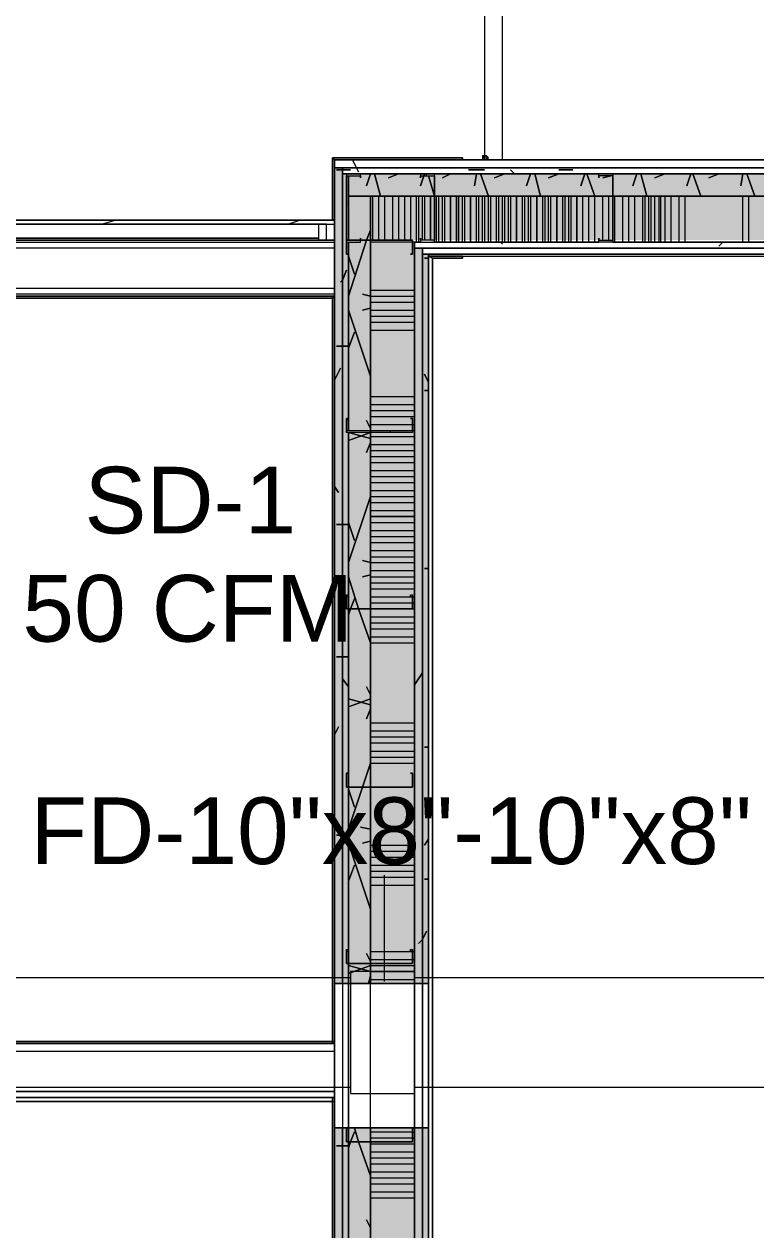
# Model space of a CAD drawing. Header units: metres. Extents: x 39 to 278, y -7 to 151.
# Drawn here: x 50.688 to 52.363, y 44.366 to 47.124 of the extents above; entities that cross this region are included whole.
import ezdxf

# ---------------------------------------------------------------- set-up
doc = ezdxf.new("R2010")
doc.units = ezdxf.units.M
doc.layers.add('HVAC - Ductos', color=5, linetype='Continuous', lineweight=50)
doc.layers.add('PDF_Geometry', color=7, linetype='Continuous', true_color=0xaaaaaa)
doc.layers.add('PDF_Solid Fills', color=7, linetype='Continuous', true_color=0xffffff)
doc.layers.add('PDF_Text', color=7, linetype='Continuous')
doc.styles.add('PDF Helvetica', font='')
doc.styles.get('PDF Helvetica').set_extended_font_data('Helvetica')

msp = doc.modelspace()

# ---------------------------------------------------------------- hatches: boundary and pattern name
at = {"layer": 'PDF_Solid Fills', "lineweight": 0, "transparency": 33554559}
h = msp.add_hatch(color=256, dxfattribs=at)
h.paths.add_polyline_path([(51.3983, 44.9297), (51.4166, 44.9297), (51.4166, 46.7951), (51.3983, 46.7951)])
h.paths.add_polyline_path([(51.4166, 44.5997), (51.3983, 44.5997), (51.3983, 42.6609), (51.4166, 42.6609)])
h = msp.add_hatch(color=256, dxfattribs=at)
h.paths.add_polyline_path([(51.3983, 44.9297), (51.4166, 44.9297), (51.4166, 46.7951), (51.3983, 46.7951)])
h.paths.add_polyline_path([(51.4166, 44.5997), (51.3983, 44.5997), (51.3983, 42.6609), (51.4166, 42.6609)])
h = msp.add_hatch(color=256, dxfattribs=at)
h.paths.add_polyline_path([(51.4167, 44.9297), (51.4304, 44.9297), (51.4304, 46.6255), (51.4258, 46.6301), (51.4304, 46.7811), (51.4304, 46.7814), (51.4167, 46.7814)])
h.paths.add_polyline_path([(51.4167, 42.6747), (51.4258, 42.6792), (51.4304, 42.8257), (51.4304, 42.8259), (51.4258, 42.8305), (51.4304, 44.5971), (51.4304, 44.5997), (51.4167, 44.5997)])
for points in [[(52.8283, 46.7814), (52.7963, 46.7768), (52.7963, 46.7814), (52.0354, 46.7814), (52.0033, 46.7768), (52.0033, 46.7814), (51.4304, 46.7814), (51.4304, 46.7309), (54.4692, 46.7309), (54.4692, 46.7814), (54.0659, 46.7814), (54.0338, 46.7768), (54.0338, 46.7814), (53.25, 46.7814), (53.2225, 46.7768), (53.2225, 46.7814)], [(52.4387, 46.7814), (52.4113, 46.7768), (52.4113, 46.7814), (52.0354, 46.7814), (52.0033, 46.7768), (52.0033, 46.7814), (51.4304, 46.7814), (51.4304, 46.7309), (54.4692, 46.7309), (54.4692, 46.7814), (54.4646, 46.7814), (54.4417, 46.7768), (54.4417, 46.7814), (53.25, 46.7814), (53.2225, 46.7768), (53.2225, 46.7814)], [(54.3683, 46.6301), (54.3683, 46.7309), (51.4808, 46.7309), (51.4808, 46.6301), (54.2263, 46.6301), (54.3179, 46.6255), (54.3179, 46.6301)], [(54.3683, 46.6301), (54.3683, 46.7309), (51.4808, 46.7309), (51.4808, 46.6301), (53.7496, 46.6301), (54.0338, 46.6255), (54.0338, 46.6301)]]:
    msp.add_hatch(color=256, dxfattribs=at).paths.add_polyline_path(points)
h = msp.add_hatch(color=256, dxfattribs=at)
h.paths.add_polyline_path([(51.6275, 46.7768), (51.6275, 46.7814), (51.6092, 46.7814)])
h.paths.add_polyline_path([(51.6275, 46.6255), (51.6275, 46.6301), (51.6092, 46.6301)])
h = msp.add_hatch(color=256, dxfattribs=at)
h.paths.add_polyline_path([(52.0033, 46.7814), (52.0354, 46.7768), (52.0354, 46.7814)])
h.paths.add_polyline_path([(52.0354, 46.6301), (52.0033, 46.6301), (52.0354, 46.6255)])
h = msp.add_hatch(color=256, dxfattribs=at)
h.paths.add_polyline_path([(51.4167, 44.9297), (51.4304, 44.9297), (51.4304, 46.6255), (51.4258, 46.6301), (51.4304, 46.7766), (51.4304, 46.7768), (51.4167, 46.7768)])
h.paths.add_polyline_path([(51.4167, 42.6747), (51.4258, 42.6792), (51.4304, 42.8257), (51.4304, 42.8259), (51.4258, 42.8305), (51.4304, 44.5971), (51.4304, 44.5997), (51.4167, 44.5997), (51.4167, 42.6747)])
h = msp.add_hatch(color=256, dxfattribs=at)
h.paths.add_polyline_path([(51.4304, 46.1947), (51.4808, 46.1947), (51.4808, 46.7309), (51.4304, 46.7309)])
h.paths.add_polyline_path([(51.4304, 44.1643), (51.4808, 44.1643), (51.4808, 44.5997), (51.4304, 44.5997)])
h.paths.add_polyline_path([(51.4304, 42.8305), (51.4808, 42.8305), (51.4808, 44.1597), (51.4304, 44.1597)])
h.paths.add_polyline_path([(51.4808, 42.8259), (51.4304, 42.8259), (51.4304, 42.7251), (51.4808, 42.7251)])
h.paths.add_polyline_path([(51.4304, 44.9297), (51.4808, 44.9297), (51.4808, 46.1901), (51.4304, 46.1901)])
h = msp.add_hatch(color=256, dxfattribs=at)
h.paths.add_polyline_path([(51.4304, 46.1947), (51.4808, 46.1947), (51.4808, 46.7309), (51.4304, 46.7309)])
h.paths.add_polyline_path([(51.4304, 44.1643), (51.4808, 44.1643), (51.4808, 44.5997), (51.4304, 44.5997)])
h.paths.add_polyline_path([(51.4304, 42.8305), (51.4808, 42.8305), (51.4808, 44.1597), (51.4304, 44.1597)])
h.paths.add_polyline_path([(51.4808, 42.8259), (51.4304, 42.8259), (51.4304, 42.7251), (51.4808, 42.7251)])
h.paths.add_polyline_path([(51.4304, 44.9297), (51.4808, 44.9297), (51.4808, 46.1901), (51.4304, 46.1901)])
h = msp.add_hatch(color=256, dxfattribs=at)
h.paths.add_polyline_path([(51.5817, 44.9297), (51.5817, 46.6255), (51.4808, 46.6255), (51.4808, 44.9297)])
h.paths.add_polyline_path([(51.4808, 42.8305), (51.5771, 42.8305), (51.5816, 42.8259), (51.5817, 42.8259), (51.5817, 44.5997), (51.4808, 44.5997)])
h = msp.add_hatch(color=256, dxfattribs=at)
h.paths.add_polyline_path([(51.5817, 44.9297), (51.5817, 46.6255), (51.4808, 46.6255), (51.4808, 44.9297)])
h.paths.add_polyline_path([(51.5817, 44.5997), (51.4808, 44.5997), (51.4808, 42.8305), (51.5817, 42.8305)])
h = msp.add_hatch(color=256, dxfattribs=at)
h.paths.add_polyline_path([(51.5817, 46.5981), (51.6, 46.5981), (51.6, 46.6118), (51.5817, 46.6118)])
h.paths.add_polyline_path([(51.5817, 42.8443), (51.6, 42.8443), (51.6, 44.5997), (51.5817, 44.5997)])
h.paths.add_polyline_path([(51.5817, 44.9297), (51.6, 44.9297), (51.6, 46.5935), (51.5817, 46.5935)])
h = msp.add_hatch(color=256, dxfattribs=at)
h.paths.add_polyline_path([(51.5817, 44.9297), (51.6, 44.9297), (51.6, 46.6118), (51.5817, 46.6118)])
h.paths.add_polyline_path([(51.5817, 42.8443), (51.6, 42.8443), (51.6, 44.5997), (51.5817, 44.5997)])
h = msp.add_hatch(color=256, dxfattribs=at)
h.paths.add_polyline_path([(51.6137, 44.9297), (51.6137, 46.5981), (51.6, 46.5981), (51.6, 44.9297)])
h.paths.add_polyline_path([(51.6137, 44.5997), (51.6, 44.5997), (51.6, 42.858), (51.6137, 42.858)])
h = msp.add_hatch(color=256, dxfattribs=at)
h.paths.add_polyline_path([(51.6137, 44.9297), (51.6137, 46.5935), (51.6, 46.5935), (51.6, 44.9297)])
h.paths.add_polyline_path([(51.6137, 42.858), (51.6137, 44.5997), (51.6, 44.5997), (51.6, 42.858)])

# ---------------------------------------------------------------- linework, layer by layer
at = {"layer": 'HVAC - Ductos', "lineweight": 0}
msp.add_lwpolyline([(51.5129, 44.9343), (51.5129, 45.1772)], dxfattribs=at)
for points in [[(51.435, 44.6913), (49.3449, 44.6913), (49.3449, 44.9435), (51.435, 44.9435)], [(51.435, 44.9572), (51.435, 44.6776), (51.5817, 44.6776), (51.5817, 44.9572)], [(51.5817, 44.9435), (53.0667, 44.9435), (53.0667, 44.6913), (51.5817, 44.6913)]]:
    msp.add_lwpolyline(points, close=True, dxfattribs=at)
at = {"layer": 'PDF_Geometry', "lineweight": 0}
for points in [[(51.7467, 46.8135), (52.6496, 46.8135), (52.6313, 46.9922), (52.5809, 47.1618), (52.4983, 47.3177), (52.4617, 47.3635)], [(51.7421, 47.1481), (51.7421, 46.8135), (51.7833, 46.8135), (51.7833, 47.1481)], [(54.5059, 42.858), (54.5059, 42.6609), (54.5059, 42.6426), (51.3983, 42.6426), (54.5013, 42.6426), (54.5013, 42.6609), (54.5013, 42.858), (54.5013, 46.5935), (54.5013, 46.7951), (54.5013, 46.8135), (51.3983, 46.8135), (51.6917, 46.8135), (51.6917, 46.818), (51.3937, 46.818), (51.3937, 46.6759), (51.3937, 46.818), (51.3983, 46.8135), (51.3983, 46.7951)], [(54.5105, 46.6759), (54.5105, 46.818), (52.7, 46.818), (52.7, 46.8135), (51.6917, 46.8135), (51.3983, 46.8135), (51.3937, 46.818), (51.6917, 46.818), (51.6917, 46.8135)], [(51.3983, 46.5935), (51.3983, 46.7951), (51.3983, 46.8135), (51.3983, 46.7951), (51.3983, 46.5935), (51.3983, 44.9297), (51.4167, 44.9297), (51.4304, 44.9297), (51.4304, 44.5997), (51.4304, 44.5676), (51.4304, 44.1643), (51.4304, 44.5676), (51.4304, 44.5997), (51.4808, 44.5997), (51.4808, 44.5676), (51.4808, 44.1643), (51.5817, 44.1643)], [(51.3983, 46.8135), (51.3983, 46.8135)], [(51.3983, 46.8135), (51.3983, 44.9297), (51.3983, 46.8135)], [(54.5013, 46.8135), (51.3983, 46.8135), (54.5013, 46.8135)], [(51.7375, 46.818), (51.7375, 46.818)], [(51.7375, 46.818), (51.7375, 46.818)], [(51.7375, 46.818), (51.7375, 46.818)], [(51.7375, 46.818), (51.7375, 46.818)], [(51.7375, 46.818), (51.7375, 46.818)], [(51.7375, 46.818), (51.7375, 46.818)], [(51.7375, 46.818), (51.7375, 46.818)], [(51.7375, 46.818), (51.7375, 46.818)], [(51.7375, 46.818), (51.7375, 46.818)], [(51.7375, 46.818), (51.7375, 46.818)], [(51.7375, 46.818), (51.7375, 46.818)], [(51.7375, 46.818), (51.7375, 46.818)], [(51.7375, 46.818), (51.7375, 46.818)], [(51.7375, 46.818), (51.7375, 46.818)], [(51.7375, 46.818), (51.7375, 46.818)], [(51.7375, 46.818), (51.7375, 46.818)], [(51.7375, 46.818), (51.7375, 46.818)], [(51.7375, 46.818), (51.7375, 46.818)], [(51.7375, 46.818), (51.7375, 46.818)], [(51.7421, 46.8226), (51.7421, 46.8226)], [(51.7421, 46.8226), (51.7421, 46.8226)], [(51.7421, 46.8226), (51.7421, 46.8226)], [(51.7421, 46.8226), (51.7421, 46.8226)], [(51.7421, 46.8135), (51.7467, 46.8135), (51.7467, 46.818), (51.7467, 46.8226), (51.7421, 46.8226)], [(51.7421, 46.8226), (51.7467, 46.8226), (51.7467, 46.818), (51.7467, 46.8135), (51.7421, 46.8135)], [(51.7421, 46.8226), (51.7421, 46.8226)], [(51.7421, 46.8226), (51.7467, 46.8226), (51.7467, 46.818), (51.7467, 46.8135), (51.7421, 46.8135)], [(51.7421, 46.8226), (51.7421, 46.8226)], [(51.7421, 46.8226), (51.7467, 46.8226), (51.7467, 46.818), (51.7467, 46.8135), (51.7421, 46.8135)], [(51.7421, 46.8226), (51.7421, 46.8226)], [(51.7421, 46.8226), (51.7467, 46.8226), (51.7467, 46.818), (51.7467, 46.8135), (51.7421, 46.8135)], [(51.7421, 46.8226), (51.7421, 46.8226)], [(51.7421, 46.8135), (51.7467, 46.8135), (51.7467, 46.818), (51.7467, 46.8226), (51.7421, 46.8226)], [(51.7421, 46.8226), (51.7467, 46.8226), (51.7467, 46.818), (51.7467, 46.8135), (51.7421, 46.8135)], [(51.7421, 46.8226), (51.7421, 46.8226)], [(51.7421, 46.8226), (51.7467, 46.8226), (51.7467, 46.818), (51.7467, 46.8135), (51.7421, 46.8135)], [(51.7421, 46.8226), (51.7421, 46.8226)], [(51.7421, 46.8226), (51.7467, 46.8226), (51.7467, 46.818), (51.7467, 46.8135), (51.7421, 46.8135)], [(51.7421, 46.8226), (51.7421, 46.8226)], [(51.7421, 46.8226), (51.7467, 46.8226), (51.7467, 46.818), (51.7467, 46.8135), (51.7421, 46.8135)], [(51.7421, 46.8226), (51.7421, 46.8226)], [(51.7421, 46.8135), (51.7467, 46.8135), (51.7467, 46.818), (51.7467, 46.8226), (51.7421, 46.8226)], [(51.7421, 46.8226), (51.7467, 46.8226), (51.7467, 46.818), (51.7467, 46.8135), (51.7421, 46.8135)], [(51.7421, 46.8226), (51.7421, 46.8226)], [(51.7421, 46.8226), (51.7467, 46.8226), (51.7467, 46.818), (51.7467, 46.8135), (51.7421, 46.8135)], [(51.7421, 46.8226), (51.7421, 46.8226)], [(51.7421, 46.8226), (51.7467, 46.8226), (51.7467, 46.818), (51.7467, 46.8135), (51.7421, 46.8135)], [(51.7421, 46.8226), (51.7421, 46.8226)], [(51.7421, 46.8226), (51.7467, 46.8226), (51.7467, 46.818), (51.7467, 46.8135), (51.7421, 46.8135)], [(51.7421, 46.8226), (51.7421, 46.8226)], [(51.4167, 44.5997), (51.4167, 42.858), (51.4167, 42.6747), (51.4167, 42.6609), (54.4875, 42.6609), (54.4875, 42.6747), (54.4875, 42.858), (54.4875, 46.5935), (54.4875, 46.7814), (54.4875, 46.7951), (51.4167, 46.7951), (51.4167, 46.7814), (51.4167, 46.5935), (51.4167, 44.9297), (51.4167, 44.5997), (51.3983, 44.5997), (51.6137, 44.5997), (51.6137, 44.9297), (51.6137, 44.5997)], [(51.3983, 46.7951), (51.3983, 46.7951)], [(51.4304, 46.7814), (54.4738, 46.7814), (51.4304, 46.7814), (51.4167, 46.7814), (51.4167, 44.9297), (51.4167, 44.5997), (51.4304, 44.5997)], [(54.3042, 46.6118), (51.6, 46.6118), (51.6, 46.5981), (51.6, 46.5935), (51.6, 44.9297), (51.5817, 44.9297), (51.5817, 44.5997), (51.4808, 44.5997), (51.4304, 44.5997), (51.4304, 44.9297), (51.4304, 44.9755), (51.4304, 45.3789), (51.4304, 45.7868), (51.4304, 46.1901), (51.4304, 45.7868), (51.4304, 45.3789), (51.4304, 44.9755), (51.4304, 44.9297), (51.4808, 44.9297), (51.4808, 44.9755), (51.4808, 45.3789), (51.4808, 45.7868), (51.4808, 46.1901), (51.4808, 46.6301), (51.4808, 46.7309), (51.4304, 46.7309), (51.4304, 46.6301), (51.4304, 46.7309), (51.4304, 46.7768), (51.4304, 46.6301)], [(51.4304, 46.7768), (51.4304, 46.7309), (51.6275, 46.7309), (52.0354, 46.7309), (52.4433, 46.7309)], [(52.0033, 46.7722), (52.0033, 46.7722)], [(52.0354, 46.7768), (52.0354, 46.7768)], [(52.4433, 46.7309), (52.0354, 46.7309), (51.6275, 46.7309), (51.4808, 46.7309), (51.4808, 46.6301), (51.4808, 46.7309), (51.6275, 46.7309), (52.0354, 46.7309), (52.4433, 46.7309)], [(51.4854, 46.7309), (51.4854, 46.6301)], [(51.4992, 46.7309), (51.4992, 46.6301)], [(51.5129, 46.7309), (51.5129, 46.6301)], [(51.5313, 46.7309), (51.5313, 46.6301)], [(51.545, 46.7309), (51.545, 46.6301)], [(51.5587, 46.7309), (51.5587, 46.6301)], [(51.5725, 46.7309), (51.5725, 46.6301)], [(51.5863, 46.6255), (51.5863, 46.7309)], [(51.5908, 46.7309), (51.5908, 46.6255)], [(51.6, 46.6301), (51.6, 46.7309)], [(51.6046, 46.7309), (51.6046, 46.6301)], [(51.6321, 46.6255), (51.6321, 46.7309)], [(51.6367, 46.7309), (51.6367, 46.6255)], [(51.6458, 46.6255), (51.6458, 46.7309)], [(51.6504, 46.7309), (51.6504, 46.6255)], [(51.6779, 46.6255), (51.6779, 46.7309)], [(51.6917, 46.6255), (51.6917, 46.7309)], [(51.6963, 46.7309), (51.6963, 46.6255)], [(51.7237, 46.6255), (51.7237, 46.7309)], [(51.7283, 46.7309), (51.7283, 46.6255)], [(51.7375, 46.6255), (51.7375, 46.7309)], [(51.7421, 46.7309), (51.7421, 46.6255)], [(51.7513, 46.6255), (51.7513, 46.7309)], [(51.7558, 46.7309), (51.7558, 46.6255)], [(51.7696, 46.6255), (51.7696, 46.7309)], [(51.7742, 46.7309), (51.7742, 46.6255)], [(51.7833, 46.6255), (51.7833, 46.7309)], [(51.7879, 46.7309), (51.7879, 46.6255)], [(51.7971, 46.6255), (51.7971, 46.7309)], [(51.8017, 46.7309), (51.8017, 46.6255)], [(51.8291, 46.6255), (51.8291, 46.7309)], [(51.8337, 46.7309), (51.8337, 46.6255)], [(51.8429, 46.6255), (51.8429, 46.7309)], [(51.8475, 46.7309), (51.8475, 46.6255)], [(51.8613, 46.6255), (51.8613, 46.7309)], [(51.875, 46.6255), (51.875, 46.7309)], [(51.8796, 46.7309), (51.8796, 46.6255)], [(51.8887, 46.6255), (51.8887, 46.7309)], [(51.8933, 46.7309), (51.8933, 46.6255)], [(51.9209, 46.6255), (51.9209, 46.7309)], [(51.9254, 46.7309), (51.9254, 46.6255)], [(51.9346, 46.6255), (51.9346, 46.7309)], [(51.9391, 46.7309), (51.9391, 46.6255)], [(51.9667, 46.6255), (51.9667, 46.7309)], [(51.9804, 46.6255), (51.9804, 46.7309)], [(51.9941, 46.6255), (51.9941, 46.7309)], [(52.0125, 46.6301), (52.0125, 46.7309)], [(52.0263, 46.6301), (52.0263, 46.7309)], [(52.0354, 46.6255), (52.4113, 46.6255), (52.0354, 46.6255), (52.4113, 46.6255), (52.4113, 46.7309)], [(52.04, 46.6255), (52.04, 46.7309)], [(52.0583, 46.6255), (52.0583, 46.7309)], [(52.0721, 46.6255), (52.0721, 46.7309)], [(52.0859, 46.6255), (52.0859, 46.7309)], [(52.1041, 46.6255), (52.1041, 46.7309)], [(52.1087, 46.7309), (52.1087, 46.6255)], [(52.1179, 46.6255), (52.1179, 46.7309)], [(52.1225, 46.7309), (52.1225, 46.6255)], [(52.1317, 46.6255), (52.1317, 46.7309)], [(52.1409, 46.7309), (52.1409, 46.6255)], [(52.1454, 46.6255), (52.1454, 46.7309)], [(52.1546, 46.7309), (52.1546, 46.6255)], [(52.1683, 46.7309), (52.1683, 46.6255)], [(52.1867, 46.7309), (52.1867, 46.6255)], [(52.2004, 46.7309), (52.2004, 46.6255)], [(52.3333, 46.6255), (52.3333, 46.7309)], [(52.3471, 46.6255), (52.3471, 46.7309)], [(50.2158, 46.6668), (50.2158, 46.6759), (51.3983, 46.6759), (50.2158, 46.6759), (50.2158, 46.6668), (51.3983, 46.6668), (51.3983, 46.6759)], [(50.8987, 46.6759), (50.8667, 46.6668)], [(51.3204, 46.6759), (51.2929, 46.6668)], [(51.3983, 44.6822), (49.3449, 44.6822), (51.3983, 44.6822), (51.3983, 44.7739), (49.3449, 44.7739), (49.3449, 44.7922), (51.3983, 44.7922), (51.3983, 44.6684), (49.3449, 44.6684), (49.3449, 42.9543), (50.2112, 42.9543), (50.2112, 42.8305), (49.2212, 42.8305), (49.2212, 42.9543), (49.2212, 46.6301), (49.3449, 46.6301), (50.2158, 46.6301), (50.2158, 46.6668), (50.2342, 46.6668), (50.2342, 46.6301)], [(51.38, 46.6668), (51.3617, 46.6668), (51.3617, 46.6301), (50.2525, 46.6301), (50.2525, 46.6668), (50.2342, 46.6668), (50.2342, 46.6301), (50.2158, 46.6301), (50.2158, 46.6255), (51.3983, 46.6255)], [(51.3617, 46.6668), (50.2525, 46.6668)], [(51.3983, 46.5018), (50.2158, 46.5018), (50.2158, 46.5063), (50.2158, 46.5018), (51.3983, 46.5018), (51.3983, 46.6301), (50.2158, 46.6301), (50.2158, 46.6347), (50.2158, 46.6301), (51.3983, 46.6301)], [(51.3617, 46.6301), (50.2525, 46.6301)], [(51.4304, 46.1947), (51.4304, 46.6255)], [(54.3179, 42.8259), (51.5817, 42.8259), (51.5817, 42.8443), (51.5817, 42.858), (51.5817, 44.5997), (51.4808, 44.5997), (51.4808, 44.5676), (51.4808, 44.1643), (51.4808, 44.5676), (51.4808, 44.5997), (51.4808, 44.9297), (51.5817, 44.9297), (51.5817, 46.5935), (51.5817, 46.6118), (51.5817, 46.6255), (51.5954, 46.6255), (51.4808, 46.6255), (51.4808, 46.5935), (51.4808, 46.1901), (51.4808, 45.7868), (51.4808, 45.3789), (51.4808, 44.9755), (51.4808, 44.9297)], [(51.5954, 46.6255), (51.5817, 46.6255), (51.5817, 46.6118), (54.3179, 46.6118)], [(52.0033, 46.6255), (51.6275, 46.6255)], [(52.0033, 46.6347), (52.0033, 46.6347)], [(52.0354, 46.6301), (52.0354, 46.6301)], [(54.2859, 46.5935), (54.2859, 46.5981), (51.6137, 46.5981), (51.6137, 46.5935), (51.6137, 44.9297), (51.3983, 44.9297), (51.3983, 44.5997), (51.3983, 42.858), (51.3983, 42.6609), (51.3983, 42.6426), (51.3983, 42.6884), (51.3983, 42.6426), (51.3937, 42.638), (54.5105, 42.638), (54.5105, 42.7801)], [(51.4304, 46.5981), (51.4304, 46.5981)], [(51.5725, 46.5981), (51.5725, 46.5981)], [(51.6917, 46.5935), (51.6137, 46.5935), (51.6137, 42.858), (51.6137, 44.5997), (51.6, 44.5997), (51.6, 44.9297), (51.6, 44.5997), (51.6, 42.858), (51.6, 42.8443), (54.3042, 42.8443)], [(51.3983, 46.5063), (50.2158, 46.5063), (50.2158, 46.5201), (51.3983, 46.5201), (51.3983, 46.5063), (50.2158, 46.5063), (49.3449, 46.5063), (49.3449, 44.7922), (51.3983, 44.7922), (51.3983, 44.7739), (49.3449, 44.7739), (49.3449, 44.6822), (49.3449, 44.6684), (51.3983, 44.6684), (51.3983, 44.6822)], [(51.4808, 46.5155), (51.5817, 46.5155)], [(51.4808, 46.5018), (51.5817, 46.5018)], [(51.4808, 46.4881), (51.5817, 46.4881)], [(51.4808, 46.4697), (51.5817, 46.4697)], [(51.4808, 46.4559), (51.5817, 46.4559)], [(51.4808, 46.4422), (51.5817, 46.4422)], [(51.4808, 46.4239), (51.5817, 46.4239)], [(51.4808, 46.2726), (51.5817, 46.2726)], [(51.4808, 46.2543), (51.5817, 46.2543)], [(51.4808, 46.2405), (51.5817, 46.2405)], [(51.4304, 46.2222), (51.4304, 46.2222)], [(51.4808, 46.2268), (51.5817, 46.2268)], [(51.4808, 46.2085), (51.5771, 46.2085), (51.5817, 46.2085)], [(51.5725, 46.2222), (51.5725, 46.2222)], [(51.4167, 44.9297), (51.4304, 44.9297), (51.4304, 44.9755), (51.4304, 45.3789), (51.4304, 45.7868), (51.4304, 46.1901)], [(51.4258, 46.1947), (51.4258, 46.1947)], [(51.4808, 46.1947), (51.5771, 46.1947), (51.5817, 46.1947)], [(51.4808, 46.1809), (51.5817, 46.1809)], [(51.5771, 46.1947), (51.5771, 46.1947)], [(51.4808, 46.1626), (51.5817, 46.1626)], [(51.4808, 46.1489), (51.5817, 46.1489)], [(51.4808, 46.1351), (51.5817, 46.1351)], [(51.4808, 46.1213), (51.5817, 46.1213)], [(51.4808, 46.1031), (51.5817, 46.1031)], [(51.4808, 46.0893), (51.5817, 46.0893)], [(51.4808, 46.0755), (51.5817, 46.0755)], [(51.4808, 46.0572), (51.5817, 46.0572)], [(51.4808, 46.0435), (51.5817, 46.0435)], [(51.4808, 46.0297), (51.5817, 46.0297)], [(51.4808, 46.0113), (51.5817, 46.0113)], [(51.4808, 45.9839), (51.5817, 45.9839)], [(51.4808, 45.9655), (51.5817, 45.9655)], [(51.4808, 45.9518), (51.5817, 45.9518)], [(51.4808, 45.9381), (51.5817, 45.9381)], [(51.4808, 45.9197), (51.5817, 45.9197)], [(51.4808, 45.9059), (51.5817, 45.9059)], [(51.4808, 45.8922), (51.5817, 45.8922)], [(51.4808, 45.8739), (51.5817, 45.8739)], [(51.4808, 45.8601), (51.5817, 45.8601)], [(51.4808, 45.8463), (51.5817, 45.8463)], [(51.4808, 45.8326), (51.5817, 45.8326)], [(51.4808, 45.8143), (51.5771, 45.8143), (51.5817, 45.8143)], [(51.4258, 45.7868), (51.4258, 45.7868)], [(51.4258, 45.7868), (51.4258, 45.7868)], [(51.4808, 45.8005), (51.5771, 45.8005), (51.5817, 45.8005)], [(51.5771, 45.7868), (51.5817, 45.7868)], [(51.5771, 45.7868), (51.5771, 45.7868)], [(51.5771, 45.7868), (51.5771, 45.7868)], [(51.4808, 45.7685), (51.5817, 45.7685)], [(51.4808, 45.7547), (51.5817, 45.7547)], [(51.4808, 45.7409), (51.5817, 45.7409)], [(51.4808, 45.7226), (51.5817, 45.7226)], [(51.4808, 45.7089), (51.5817, 45.7089)], [(51.4808, 45.5255), (51.5817, 45.5255)], [(51.4808, 45.5072), (51.5817, 45.5072)], [(51.4808, 45.4935), (51.5817, 45.4935)], [(51.4808, 45.4797), (51.5817, 45.4797)], [(51.4808, 45.4613), (51.5817, 45.4613)], [(51.4808, 45.4476), (51.5817, 45.4476)], [(51.4808, 45.4339), (51.5817, 45.4339)], [(51.4304, 45.4109), (51.4304, 45.4109)], [(51.5725, 45.4109), (51.5725, 45.4109)], [(51.4808, 45.2459), (51.5817, 45.2459)], [(51.4808, 45.2322), (51.5817, 45.2322)], [(51.4808, 45.2185), (51.5817, 45.2185)], [(51.4808, 45.2001), (51.5817, 45.2001)], [(51.4808, 45.1863), (51.5817, 45.1863)], [(51.4808, 45.1726), (51.5817, 45.1726)], [(51.4808, 45.1543), (51.5817, 45.1543)], [(51.4808, 45.003), (51.5771, 45.003), (51.5817, 45.003)], [(51.4258, 44.9755), (51.4258, 44.9755)], [(51.4258, 44.9755), (51.4258, 44.9755)], [(51.4808, 44.9847), (51.5771, 44.9847), (51.5817, 44.9847)], [(51.4808, 44.9709), (51.5817, 44.9709)], [(51.5771, 44.9755), (51.5771, 44.9755)], [(51.5771, 44.9755), (51.5771, 44.9755)], [(51.4808, 44.9572), (51.5817, 44.9572)], [(51.4808, 44.9389), (51.5817, 44.9389)], [(51.3983, 44.9297), (51.3983, 44.5997)], [(51.4808, 44.5997), (51.4808, 44.9297), (51.4304, 44.9297)], [(52.4433, 42.7251), (52.8467, 42.7251), (53.2546, 42.7251), (53.6579, 42.7251), (54.0659, 42.7251), (54.3683, 42.7251), (54.3683, 42.8259), (51.5771, 42.8259), (51.5817, 42.8259), (51.5817, 44.5997), (51.5817, 44.9297)], [(51.6137, 44.9297), (51.6, 44.9297)], [(51.3983, 44.7922), (49.3449, 44.7922), (51.3983, 44.7922)], [(49.3449, 44.6684), (51.3983, 44.6684), (49.3449, 44.6684)], [(51.4304, 42.6747), (54.4738, 42.6747), (54.4738, 42.6792), (54.4738, 42.6747), (51.4304, 42.6747), (51.4167, 42.6747), (51.4167, 44.5997), (51.4304, 44.5997), (51.4304, 44.5676), (51.4304, 44.1643)], [(51.4304, 44.5997), (51.4304, 44.5997)], [(51.4808, 44.5905), (51.5771, 44.5905), (51.5817, 44.5905)], [(51.4808, 44.5768), (51.5771, 44.5768), (51.5817, 44.5768)], [(51.5725, 44.5997), (51.5725, 44.5997)], [(51.6, 44.5997), (51.5817, 44.5997)], [(51.6137, 42.858), (51.6137, 44.5997), (51.6137, 42.858)], [(51.4258, 44.5676), (51.4258, 44.5676)], [(51.4258, 44.5676), (51.4258, 44.5676)], [(51.4808, 44.563), (51.5817, 44.563)], [(51.5771, 44.5676), (51.5771, 44.5676)], [(51.5771, 44.5676), (51.5771, 44.5676)], [(51.4808, 44.5447), (51.5817, 44.5447)], [(51.4808, 44.5309), (51.5817, 44.5309)], [(51.4808, 44.5171), (51.5817, 44.5171)], [(51.4808, 44.4989), (51.5817, 44.4989)], [(51.4808, 44.4851), (51.5817, 44.4851)], [(51.4808, 44.4713), (51.5817, 44.4713)], [(51.4808, 44.453), (51.5817, 44.453)], [(51.4808, 44.4393), (51.5817, 44.4393)]]:
    msp.add_lwpolyline(points, dxfattribs=at)
for points in [[(51.3983, 42.6426), (54.5013, 42.6426), (54.5059, 42.6426), (54.5059, 42.858), (54.5059, 46.5935), (54.5059, 46.8135), (54.5013, 46.8135), (51.3983, 46.8135), (51.3983, 46.5935), (51.3983, 44.9297), (51.6137, 44.9297), (51.6137, 46.5935), (54.2859, 46.5935), (54.2859, 42.858), (51.6137, 42.858), (51.6137, 44.5997), (51.3983, 44.5997), (51.3983, 42.858)], [(51.3983, 46.8135), (51.3983, 46.7951), (54.5013, 46.7951), (54.5013, 46.8135)], [(51.7421, 46.8135), (51.7467, 46.8135), (51.7467, 46.818), (51.7467, 46.8226), (51.7421, 46.8226), (51.7375, 46.818), (51.7421, 46.818), (51.7421, 46.8135), (51.7467, 46.8135), (51.7513, 46.818), (51.7467, 46.8226), (51.7421, 46.8226), (51.7375, 46.8226), (51.7375, 46.818), (51.7375, 46.8135)], [(51.7421, 46.8135), (51.7467, 46.8135), (51.7513, 46.818), (51.7467, 46.8226), (51.7421, 46.8226), (51.7375, 46.8226), (51.7375, 46.818), (51.7375, 46.8135)], [(51.7467, 46.8135), (51.7513, 46.818), (51.7467, 46.8226), (51.7421, 46.8226), (51.7375, 46.8226), (51.7375, 46.818), (51.7375, 46.8135), (51.7421, 46.8135)], [(51.7467, 46.8135), (51.7513, 46.818), (51.7467, 46.8226), (51.7421, 46.8226), (51.7375, 46.8226), (51.7375, 46.818), (51.7375, 46.8135), (51.7421, 46.8135)], [(51.7421, 46.8135), (51.7467, 46.8135), (51.7513, 46.818), (51.7467, 46.8226), (51.7421, 46.8226), (51.7375, 46.8226), (51.7375, 46.818), (51.7375, 46.8135)], [(51.7421, 46.8135), (51.7467, 46.8135), (51.7513, 46.818), (51.7467, 46.8226), (51.7421, 46.8226), (51.7375, 46.8226), (51.7375, 46.818), (51.7375, 46.8135)], [(51.7467, 46.8135), (51.7513, 46.818), (51.7467, 46.8226), (51.7421, 46.8226), (51.7375, 46.8226), (51.7375, 46.818), (51.7375, 46.8135), (51.7421, 46.8135)], [(51.7467, 46.8135), (51.7513, 46.818), (51.7467, 46.8226), (51.7421, 46.8226), (51.7375, 46.8226), (51.7375, 46.818), (51.7375, 46.8135), (51.7421, 46.8135)], [(51.7421, 46.8135), (51.7467, 46.8135), (51.7513, 46.818), (51.7467, 46.8226), (51.7421, 46.8226), (51.7375, 46.8226), (51.7375, 46.818), (51.7375, 46.8135)], [(51.7421, 46.8135), (51.7467, 46.8135), (51.7513, 46.818), (51.7467, 46.8226), (51.7421, 46.8226), (51.7375, 46.8226), (51.7375, 46.818), (51.7375, 46.8135)], [(51.7467, 46.8135), (51.7513, 46.818), (51.7467, 46.8226), (51.7421, 46.8226), (51.7375, 46.8226), (51.7375, 46.818), (51.7375, 46.8135), (51.7421, 46.8135)], [(51.7467, 46.8135), (51.7513, 46.818), (51.7467, 46.8226), (51.7421, 46.8226), (51.7375, 46.8226), (51.7375, 46.818), (51.7375, 46.8135), (51.7421, 46.8135)], [(51.7421, 46.8135), (51.7467, 46.8135), (51.7513, 46.818), (51.7467, 46.8226), (51.7421, 46.8226), (51.7375, 46.8226), (51.7375, 46.818), (51.7375, 46.8135)], [(51.7421, 46.8135), (51.7467, 46.8135), (51.7513, 46.818), (51.7467, 46.8226), (51.7421, 46.8226), (51.7375, 46.8226), (51.7375, 46.818), (51.7375, 46.8135)], [(51.7467, 46.8135), (51.7513, 46.818), (51.7467, 46.8226), (51.7421, 46.8226), (51.7375, 46.8226), (51.7375, 46.818), (51.7375, 46.8135), (51.7421, 46.8135)], [(51.7467, 46.8135), (51.7513, 46.818), (51.7467, 46.8226), (51.7421, 46.8226), (51.7375, 46.8226), (51.7375, 46.818), (51.7375, 46.8135), (51.7421, 46.8135)], [(51.7421, 46.8135), (51.7467, 46.8135), (51.7467, 46.818), (51.7467, 46.8226), (51.7421, 46.8226), (51.7467, 46.8226), (51.7467, 46.818), (51.7467, 46.8135)], [(51.7421, 46.8135), (51.7467, 46.8135), (51.7467, 46.818), (51.7467, 46.8226), (51.7421, 46.8226), (51.7467, 46.8226), (51.7467, 46.818), (51.7467, 46.8135)], [(51.3983, 44.9297), (51.4167, 44.9297), (51.4167, 46.7951), (51.3983, 46.7951)], [(51.4167, 46.7951), (51.4167, 46.7814), (54.4875, 46.7814), (54.4875, 46.7951)], [(51.4579, 46.7814), (51.4258, 46.7814), (51.4258, 46.7768), (51.4258, 46.6301), (51.4258, 46.6255), (51.4579, 46.6255), (51.4579, 46.6347), (51.4579, 46.6301), (51.4258, 46.6301), (51.4258, 46.7768), (51.4579, 46.7768), (51.4579, 46.7722)], [(51.5954, 46.6255), (51.6275, 46.6255), (51.6275, 46.6301), (51.6275, 46.7768), (51.6275, 46.7814), (51.5954, 46.7814), (51.5954, 46.7722), (51.5954, 46.7768), (51.6275, 46.7768), (51.6275, 46.6301), (51.5954, 46.6301), (51.5954, 46.6347)], [(52.0354, 46.7814), (52.0354, 46.7768), (52.0354, 46.6301), (52.0354, 46.6255), (52.0033, 46.6255), (52.0033, 46.6347), (52.0033, 46.6301), (52.0354, 46.6301), (52.0354, 46.7768), (52.0033, 46.7768), (52.0033, 46.7722), (52.0033, 46.7814)], [(51.6183, 46.7309), (51.6183, 46.6301)], [(51.6641, 46.7309), (51.6641, 46.6255)], [(51.6825, 46.6255), (51.6825, 46.7309)], [(51.71, 46.7309), (51.71, 46.6255)], [(51.8154, 46.7309), (51.8154, 46.6255)], [(51.8613, 46.7309), (51.8613, 46.6255)], [(51.9071, 46.7309), (51.9071, 46.6255)], [(51.9529, 46.7309), (51.9529, 46.6255)], [(51.3983, 46.6668), (51.3983, 46.6301), (51.38, 46.6301), (51.38, 46.6668)], [(50.2158, 46.6118), (50.2158, 46.5201), (51.3983, 46.5201), (51.3983, 46.6118), (50.2158, 46.6118), (50.2158, 46.6255), (51.3983, 46.6255), (51.3983, 46.6118)], [(51.3617, 46.6347), (50.2525, 46.6347)], [(51.4258, 46.6255), (51.4258, 46.6301), (51.5771, 46.6301), (51.5771, 46.6255), (51.5771, 46.5981), (51.5725, 46.5981), (51.5771, 46.5981), (51.5771, 46.6255), (51.5771, 46.6301), (51.4258, 46.6301), (51.4258, 46.6255), (51.4258, 46.5981)], [(51.4304, 46.1947), (51.4304, 46.5935), (51.4304, 46.6255)], [(51.4808, 44.9297), (51.5817, 44.9297), (51.5817, 46.6255), (51.4808, 46.6255), (51.4808, 46.1901), (51.4808, 45.7868), (51.4808, 45.3789), (51.4808, 44.9755)], [(52.0033, 46.6255), (51.6275, 46.6255)], [(51.4304, 46.5981), (51.4258, 46.5981)], [(51.5817, 44.9297), (51.6, 44.9297), (51.6, 46.6118), (51.5817, 46.6118)], [(51.6, 46.6118), (51.6, 46.5981), (54.3042, 46.5981), (54.3042, 46.6118)], [(51.6, 44.9297), (51.6137, 44.9297), (51.6137, 46.5981), (51.6, 46.5981)], [(51.6137, 46.5935), (54.2859, 46.5935), (54.2859, 46.5981), (51.6137, 46.5981)], [(51.6137, 44.5997), (51.6137, 44.9297), (51.6137, 46.5935), (51.6137, 44.9297)], [(54.2813, 46.5889), (54.2813, 42.8671), (51.6229, 42.8671), (51.6137, 42.858), (51.6137, 46.5935), (51.6229, 46.5889), (51.6917, 46.5889), (51.6917, 46.5935), (51.6917, 46.5889), (51.6229, 46.5889), (51.6137, 46.5935), (51.6917, 46.5935), (52.7, 46.5935), (52.7, 46.5889), (52.7, 46.5935), (54.2859, 46.5935), (54.2813, 46.5889), (52.7, 46.5889)], [(51.6137, 42.858), (51.6229, 42.8671), (51.6229, 46.5889), (51.6229, 42.8671), (54.2813, 42.8671), (54.2859, 42.858), (51.6137, 42.858), (54.2859, 42.858)], [(50.2067, 46.4972), (50.2067, 46.5063), (50.2067, 46.4972), (51.3983, 46.4972)], [(50.2158, 46.5018), (51.3983, 46.5018)], [(51.3937, 44.7922), (51.3937, 46.5018)], [(51.3983, 46.4697), (51.3983, 44.8243)], [(51.5771, 46.1947), (51.5771, 46.1901), (51.4258, 46.1901), (51.4258, 46.1947), (51.4258, 46.2222), (51.4304, 46.2222), (51.4258, 46.2222), (51.4258, 46.1947), (51.5771, 46.1947), (51.5771, 46.2222)], [(51.5725, 46.2222), (51.5771, 46.2222)], [(51.5817, 45.9976), (51.4808, 45.9976)], [(51.5771, 45.7868), (51.4258, 45.7868), (51.4258, 45.8189), (51.4304, 45.8189), (51.4304, 45.8143), (51.4258, 45.8143), (51.4258, 45.7868), (51.5771, 45.7868), (51.5771, 45.8143), (51.5725, 45.8143), (51.5725, 45.8189), (51.5771, 45.8189)], [(51.5771, 45.3835), (51.5771, 45.3789), (51.4258, 45.3789), (51.4258, 45.3835), (51.4258, 45.4109), (51.4304, 45.4109), (51.4258, 45.4109), (51.4258, 45.3835), (51.4258, 45.3789), (51.5771, 45.3789), (51.5771, 45.3835), (51.5771, 45.4109)], [(51.5725, 45.4109), (51.5771, 45.4109)], [(51.5771, 44.9755), (51.4258, 44.9755), (51.4258, 45.0076), (51.4304, 45.0076), (51.4304, 45.003), (51.4258, 45.003), (51.4258, 44.9755), (51.5771, 44.9755), (51.5771, 45.003), (51.5725, 45.003), (51.5725, 45.0076), (51.5771, 45.0076)], [(51.3983, 44.9297), (51.3983, 44.5997), (51.3983, 42.6426), (51.3983, 44.5997)], [(49.3404, 44.7967), (51.3983, 44.7967)], [(51.3983, 44.7922), (49.3449, 44.7922)], [(49.3449, 44.6684), (51.3983, 44.6684)], [(49.3449, 44.6593), (51.3983, 44.6593), (51.3983, 43.0184), (51.3983, 44.6593)], [(51.3937, 42.9543), (51.3937, 44.6684)], [(51.4167, 44.5997), (51.3983, 44.5997), (51.3983, 42.6609), (51.4167, 42.6609)], [(51.5771, 44.5676), (51.4258, 44.5676), (51.4258, 44.5997), (51.4304, 44.5997), (51.4258, 44.5997), (51.4258, 44.5676), (51.5771, 44.5676), (51.5771, 44.5997)], [(51.5725, 44.5997), (51.5771, 44.5997)], [(51.6, 44.5997), (51.5817, 44.5997), (51.5817, 42.8443), (51.6, 42.8443)], [(51.6137, 44.5997), (51.6, 44.5997), (51.6, 42.858), (51.6137, 42.858)]]:
    msp.add_lwpolyline(points, close=True, dxfattribs=at)
at = {"layer": 'PDF_Geometry', "color": 254, "lineweight": 0, "true_color": 0xeaeaea}
for points in [[(51.4487, 46.7951), (51.4533, 46.7859), (51.4487, 46.7951), (51.4395, 46.8135)], [(51.435, 46.7905), (51.4167, 46.7905), (51.4029, 46.7905), (51.4167, 46.7905)], [(51.7421, 46.7905), (51.7054, 46.7905)], [(51.8017, 46.7905), (51.8108, 46.7814)], [(51.9437, 46.7905), (51.9117, 46.7905)], [(51.7788, 46.6255), (51.7833, 46.6209)], [(52.2783, 46.6163), (52.2875, 46.6255)], [(51.6137, 46.5889), (51.6046, 46.5889)], [(51.4167, 46.5385), (51.4258, 46.5613), (51.4167, 46.5385), (51.4121, 46.5339)], [(51.4304, 46.3872), (51.4167, 46.3872), (51.4029, 46.3872), (51.4167, 46.3872)], [(51.3983, 46.3093), (51.4121, 46.3368)], [(51.6046, 46.3231), (51.6137, 46.3047)], [(51.6137, 46.2863), (51.6046, 46.2863)], [(51.4258, 46.2222), (51.4304, 46.2176)], [(51.3983, 46.0663), (51.4075, 46.0526)], [(51.4304, 45.9793), (51.4167, 45.9793), (51.4029, 45.9793), (51.4167, 45.9793)], [(51.6137, 45.8785), (51.6046, 45.8785)], [(51.4167, 45.8372), (51.4213, 45.8281), (51.4167, 45.8372), (51.4029, 45.8555)], [(51.4304, 45.6768), (51.4167, 45.6768), (51.4029, 45.6768), (51.4167, 45.6768)], [(51.4167, 45.6263), (51.4304, 45.608)], [(51.5817, 45.6126), (51.6, 45.6401)], [(51.3983, 45.498), (51.4075, 45.5163)], [(51.6137, 45.4705), (51.6046, 45.4705)], [(51.4304, 45.2689), (51.4167, 45.2689), (51.4029, 45.2689), (51.4167, 45.2689)], [(51.6046, 45.2459), (51.6137, 45.2597)], [(51.6137, 45.168), (51.6046, 45.168)], [(51.5908, 45.0213), (51.6, 45.0305), (51.6092, 45.0489), (51.6, 45.0305)], [(51.4304, 44.5584), (51.4167, 44.5584), (51.4029, 44.5584), (51.4167, 44.5584)]]:
    msp.add_lwpolyline(points, close=True, dxfattribs=at)
at = {"layer": 'PDF_Geometry', "color": 254, "lineweight": 0, "true_color": 0xdddddd}
for points in [[(51.4808, 46.7814), (51.4717, 46.7539)], [(51.49, 46.7814), (51.5038, 46.7309)], [(51.545, 46.7814), (51.5221, 46.7722)], [(51.6046, 46.7814), (51.5954, 46.7539)], [(51.6641, 46.7814), (51.6458, 46.7722)], [(51.7237, 46.7814), (51.7191, 46.7539)], [(51.7329, 46.7814), (51.7513, 46.7309)], [(51.7879, 46.7814), (51.765, 46.7722)], [(51.8475, 46.7814), (51.8383, 46.7539)], [(51.8567, 46.7814), (51.8704, 46.7309)], [(51.9117, 46.7814), (51.8887, 46.7722)], [(51.9713, 46.7814), (51.9621, 46.7539)], [(51.9759, 46.7814), (51.9941, 46.7309)], [(52.0904, 46.7814), (52.0813, 46.7539)], [(52.0996, 46.7814), (52.1133, 46.7309)], [(52.1546, 46.7814), (52.1317, 46.7722)], [(52.2141, 46.7814), (52.205, 46.7539)], [(52.2187, 46.7814), (52.2371, 46.7309)], [(52.2783, 46.7814), (52.2554, 46.7722)], [(52.3333, 46.7814), (52.3288, 46.7539)], [(52.3425, 46.7814), (52.3609, 46.7309)], [(51.6137, 46.7768), (51.6275, 46.7309)], [(52.0309, 46.7768), (52.0125, 46.7722)], [(51.4808, 46.6531), (51.4717, 46.6301), (51.4304, 46.5018), (51.4717, 46.6301)], [(51.4304, 46.5935), (51.4441, 46.5522)], [(51.4625, 46.5063), (51.4808, 46.5018)], [(51.4304, 46.4697), (51.4808, 46.3185)], [(51.4808, 46.4743), (51.4625, 46.4697)], [(51.4441, 46.4193), (51.4304, 46.3826)], [(51.4717, 46.2176), (51.4808, 46.1993)], [(51.4304, 46.1901), (51.4808, 46.1763)], [(51.4808, 46.1901), (51.4304, 46.1718)], [(51.4808, 46.1672), (51.4717, 46.1443)], [(51.4808, 46.0435), (51.4304, 45.8922)], [(51.4304, 45.9839), (51.4441, 45.9426)], [(51.4625, 45.8968), (51.4808, 45.8922)], [(51.4304, 45.8601), (51.4533, 45.7868), (51.4808, 45.7089), (51.4533, 45.7868)], [(51.4808, 45.8647), (51.4625, 45.8601)], [(51.4441, 45.8097), (51.435, 45.7868), (51.4304, 45.7731), (51.435, 45.7868)], [(51.4717, 45.608), (51.4808, 45.5897)], [(51.4304, 45.5805), (51.4808, 45.5667)], [(51.4808, 45.5805), (51.4304, 45.5622)], [(51.4808, 45.5576), (51.4717, 45.5347)], [(51.4808, 45.4339), (51.4625, 45.3789), (51.4304, 45.2826), (51.4625, 45.3789)], [(51.4304, 45.3743), (51.4441, 45.333)], [(51.4579, 45.2872), (51.4808, 45.2826)], [(51.4304, 45.2505), (51.4808, 45.0993)], [(51.4808, 45.2551), (51.4625, 45.2505)], [(51.4441, 45.2001), (51.4304, 45.1635)], [(51.4717, 44.9985), (51.4808, 44.9801)], [(51.4304, 44.9709), (51.4808, 44.9572)], [(51.4808, 44.9709), (51.4304, 44.9526)], [(51.4808, 44.948), (51.4763, 44.9297)], [(51.4441, 44.5905), (51.435, 44.5676), (51.4304, 44.5539), (51.435, 44.5676)], [(51.4441, 44.5997), (51.4533, 44.5676), (51.4808, 44.4897), (51.4533, 44.5676)], [(51.4717, 44.3889), (51.4808, 44.3705)]]:
    msp.add_lwpolyline(points, close=True, dxfattribs=at)
at = {"layer": 'PDF_Geometry', "color": 254, "lineweight": 0, "true_color": 0xd2d2d2}
for points in [[(51.6092, 46.7768), (51.6092, 46.7814)], [(52.0354, 46.7035), (52.0354, 46.7035)], [(51.6275, 46.6759), (51.6275, 46.6759)], [(51.4579, 46.6301), (51.4625, 46.6301)], [(51.5771, 46.6255), (51.5771, 46.6255)], [(51.4304, 46.5981), (51.4304, 46.5981)], [(51.5267, 46.1901), (51.5267, 46.1947)], [(51.435, 44.9755), (51.435, 44.9755)], [(51.4258, 44.5813), (51.4258, 44.5859)], [(51.5313, 44.5676), (51.5313, 44.5676)]]:
    msp.add_lwpolyline(points, dxfattribs=at)
at = {"layer": 'PDF_Geometry', "color": 254, "lineweight": 0, "true_color": 0xdddddd}
for points in [[(51.4304, 46.4972), (51.4304, 46.4972)], [(51.4304, 46.4972), (51.4304, 46.4972)], [(51.4304, 45.8876), (51.4304, 45.8876)], [(51.4304, 45.8876), (51.4304, 45.8876)], [(51.4304, 45.278), (51.4304, 45.278)], [(51.4304, 45.278), (51.4304, 45.278)]]:
    msp.add_lwpolyline(points, dxfattribs=at)
at = {"layer": 'PDF_Geometry', "color": 254, "lineweight": 0, "true_color": 0xeaeaea}
for points in [[(51.6, 45.6401), (51.6, 45.6401)], [(51.6, 45.6401), (51.6, 45.6401)], [(51.4304, 45.3467), (51.4304, 45.3467)], [(51.4304, 45.3467), (51.4304, 45.3467)]]:
    msp.add_lwpolyline(points, dxfattribs=at)

# ---------------------------------------------------------------- texts
at = {"layer": 'PDF_Text', "lineweight": 0, "attachment_point": 4, "style": 'PDF Helvetica'}
for s, insert, char_height in [('SD-1', (50.8259, 46.0342), 0.15247), ('50 CFM', (50.6838, 45.7867), 0.15247), ('FD-10"x8"-10"x8"', (50.7021, 45.2779), 0.152471)]:
    msp.add_mtext(s, dxfattribs=dict(at, insert=insert, char_height=char_height))

doc.saveas('drawing.dxf')
